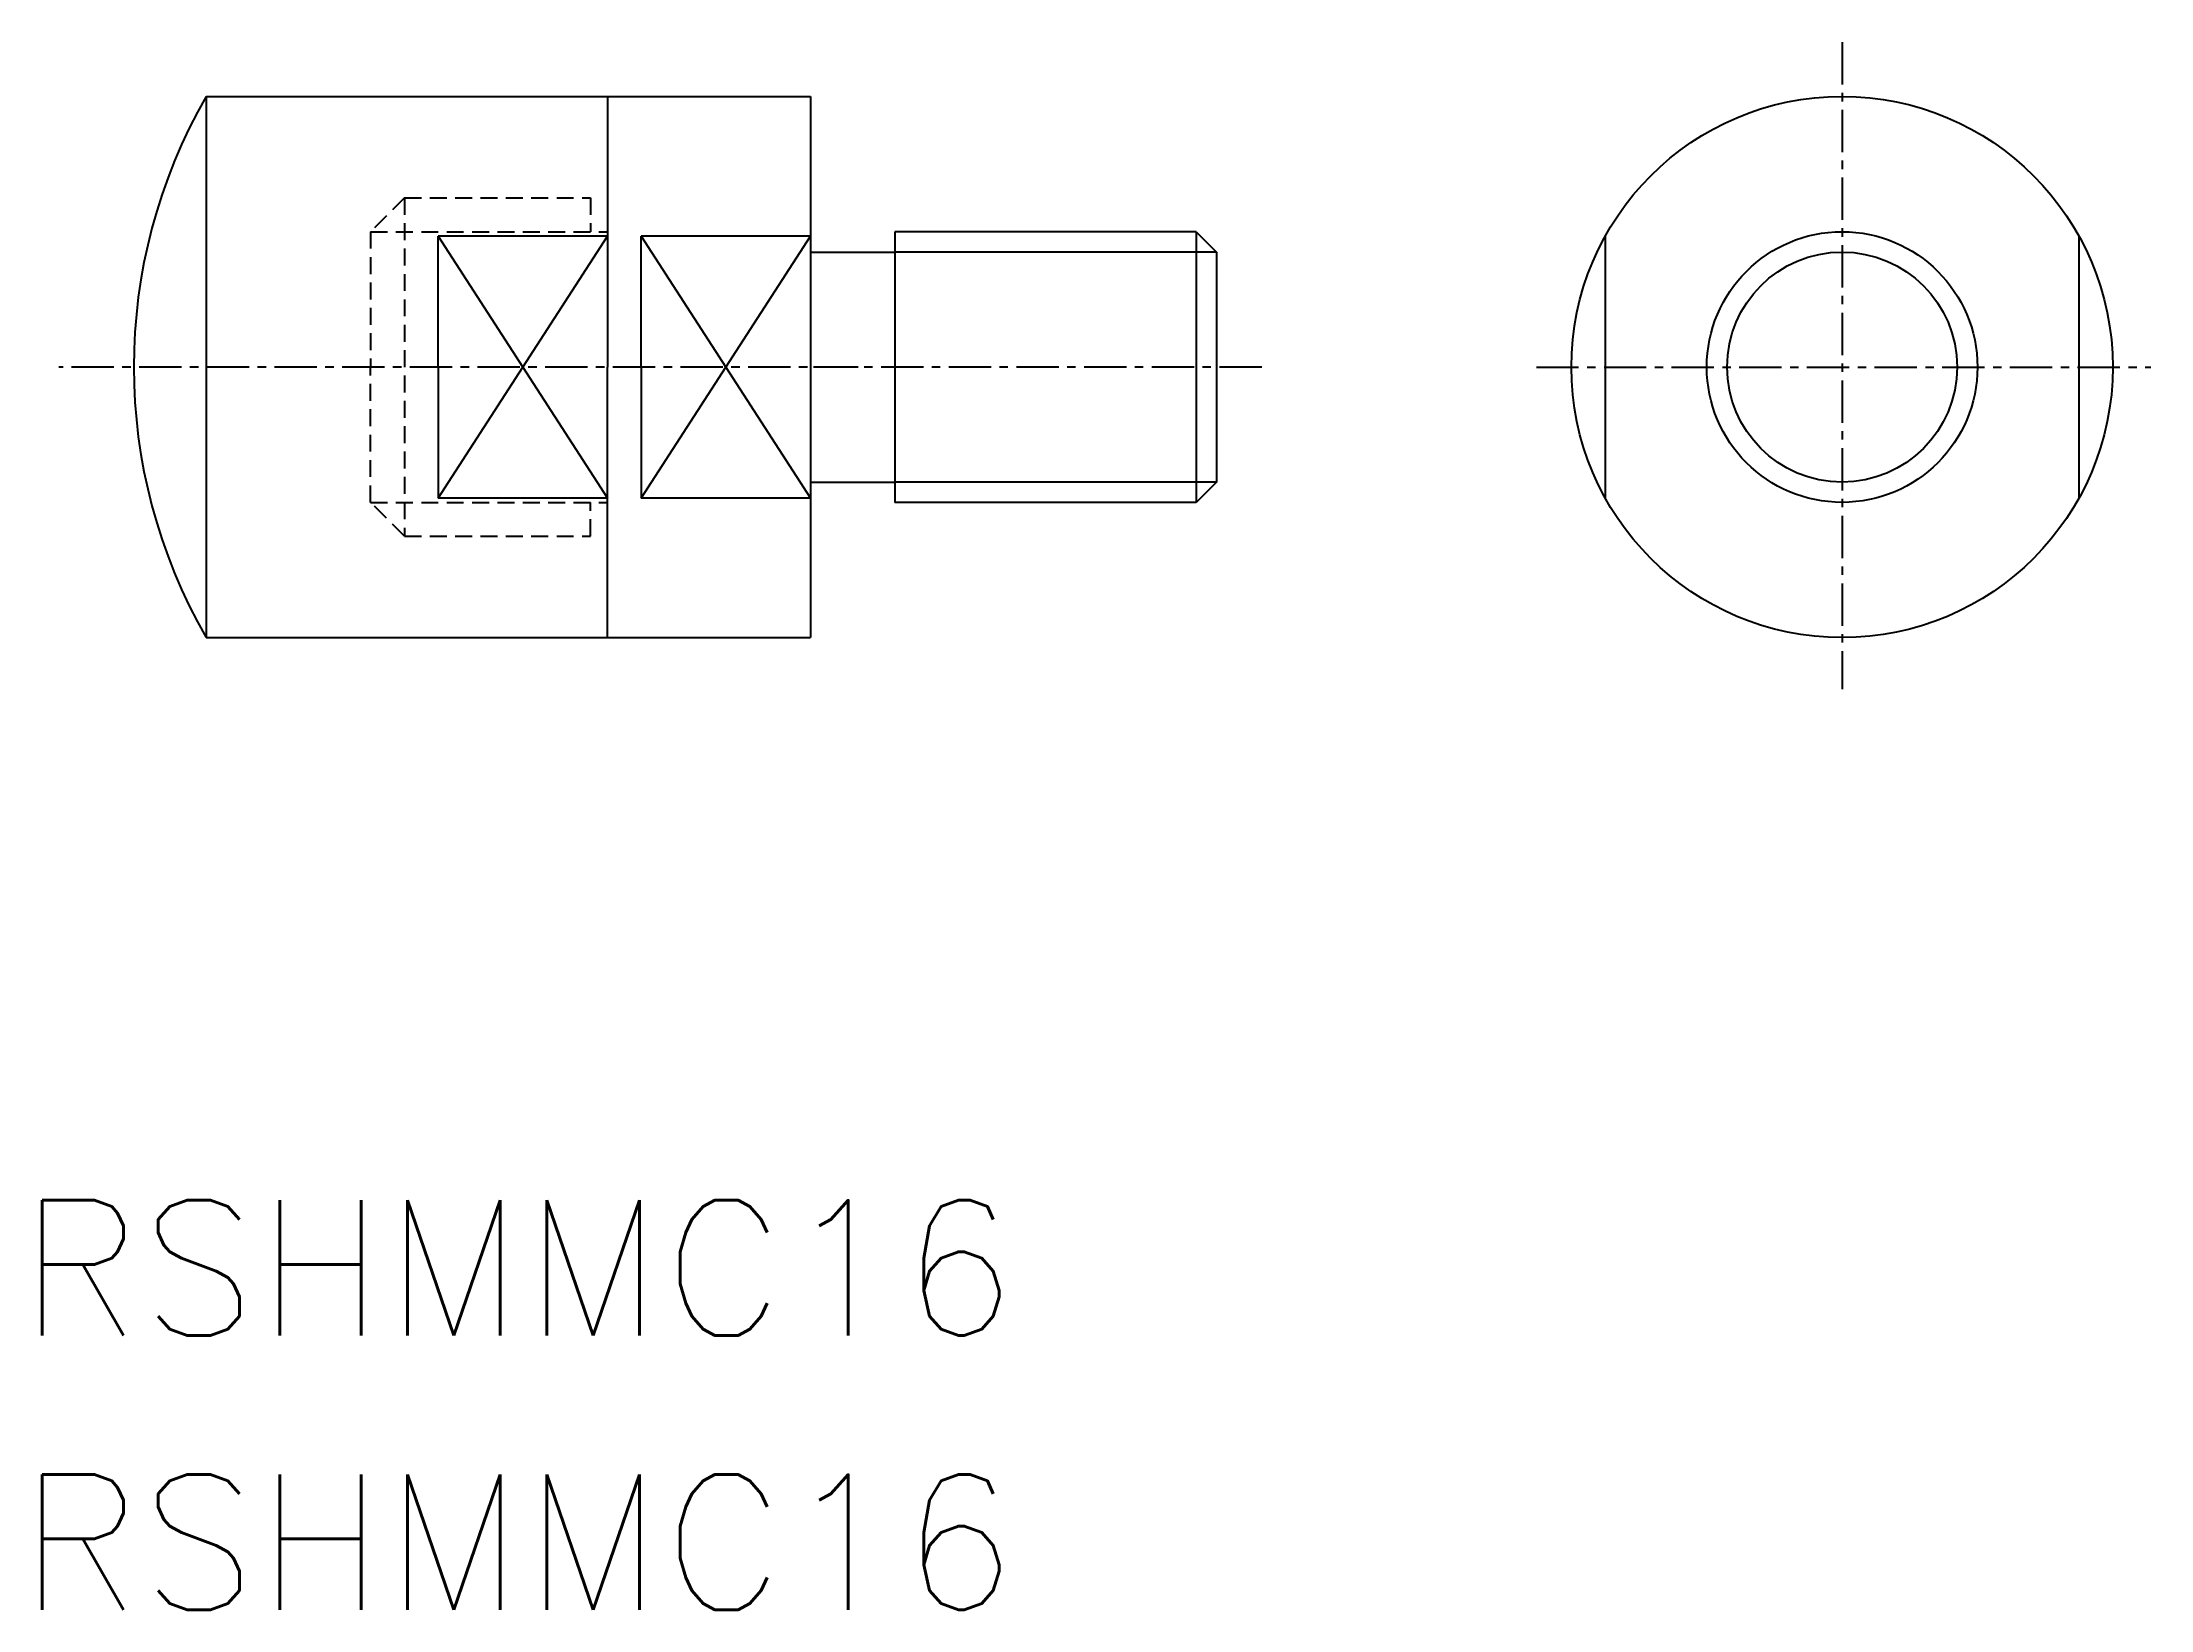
# Model space of a CAD drawing. Extents: x -138.6 to -76.3, y 1545.4 to 1591.8.
import ezdxf

# ---------------------------------------------------------------- set-up
doc = ezdxf.new("R2010")
doc.units = 0
doc.linetypes.add('CENTER', pattern=[2, 1.25, -0.25, 0.25, -0.25])
doc.linetypes.add('DASHED', pattern=[0.75, 0.5, -0.25])
doc.layers.get('0').update_dxf_attribs({"linetype": 'CONTINUOUS'})
doc.layers.add('CENTER', color=1, linetype='CENTER')
doc.styles.get("Standard").update_dxf_attribs({"font": 'txt.shx', "bigfont": 'bigfont.shx'})

msp = doc.modelspace()

# ---------------------------------------------------------------- linework, layer by layer
at = {"linetype": 'CONTINUOUS'}
for p, q in [((-133.781, 1590.162), (-115.925, 1590.162)), ((-121.925, 1590.162), (-121.925, 1582.162)), ((-115.925, 1590.162), (-115.925, 1574.162)), ((-121.925, 1586.035), (-126.925, 1586.035)), ((-126.925, 1582.162), (-126.925, 1586.035)), ((-115.925, 1586.035), (-120.925, 1586.035)), ((-120.925, 1582.162), (-120.925, 1586.035)), ((-92.429, 1586.035), (-92.429, 1578.289)), ((-78.429, 1586.035), (-78.429, 1578.289)), ((-126.925, 1582.162), (-126.925, 1578.289)), ((-121.925, 1574.162), (-121.925, 1582.162)), ((-120.925, 1582.162), (-120.925, 1578.289)), ((-121.925, 1578.289), (-126.925, 1578.289)), ((-115.925, 1578.289), (-120.925, 1578.289)), ((-133.781, 1574.162), (-115.925, 1574.162))]:
    msp.add_line(p, q, dxfattribs=at)
at = {"color": 7, "linetype": 'CONTINUOUS'}
for p, q in [((-133.781, 1590.162), (-133.781, 1574.162)), ((-104.525, 1586.162), (-113.425, 1586.162)), ((-113.425, 1586.162), (-113.425, 1578.162)), ((-104.525, 1586.162), (-103.925, 1585.562)), ((-104.525, 1586.162), (-104.525, 1578.162)), ((-115.925, 1585.562), (-113.425, 1585.562)), ((-113.425, 1585.162), (-113.425, 1585.162)), ((-103.925, 1585.562), (-103.925, 1578.762)), ((-115.925, 1584.562), (-115.925, 1579.762)), ((-113.425, 1579.162), (-113.425, 1579.162)), ((-115.925, 1578.762), (-113.425, 1578.762)), ((-103.925, 1578.762), (-104.525, 1578.162)), ((-104.525, 1578.162), (-113.425, 1578.162))]:
    msp.add_line(p, q, dxfattribs=at)
at = {"color": 3, "linetype": 'DASHED'}
for p, q in [((-127.925, 1587.162), (-128.925, 1586.162)), ((-127.925, 1587.162), (-122.425, 1587.162)), ((-127.925, 1587.162), (-127.925, 1577.162)), ((-122.425, 1587.162), (-122.425, 1586.162)), ((-128.925, 1586.162), (-128.925, 1582.162)), ((-128.925, 1586.162), (-121.925, 1586.162)), ((-128.925, 1578.162), (-128.925, 1582.162)), ((-127.925, 1577.162), (-128.925, 1578.162)), ((-128.925, 1578.162), (-121.925, 1578.162)), ((-122.425, 1577.162), (-122.425, 1578.162)), ((-127.925, 1577.162), (-122.425, 1577.162))]:
    msp.add_line(p, q, dxfattribs=at)
at = {"color": 3, "linetype": 'CONTINUOUS'}
for p, q in [((-126.925, 1586.035), (-124.425, 1582.162)), ((-124.425, 1582.162), (-121.925, 1586.035)), ((-120.925, 1586.035), (-118.425, 1582.162)), ((-118.425, 1582.162), (-115.925, 1586.035)), ((-103.925, 1585.562), (-113.425, 1585.562)), ((-126.925, 1578.289), (-124.425, 1582.162)), ((-124.425, 1582.162), (-121.925, 1578.289)), ((-120.925, 1578.289), (-118.425, 1582.162)), ((-118.425, 1582.162), (-115.925, 1578.289)), ((-103.925, 1578.762), (-113.425, 1578.762))]:
    msp.add_line(p, q, dxfattribs=at)
at = {"linetype": 'CONTINUOUS'}
msp.add_circle((-85.429, 1582.162), 8, dxfattribs=at)
at = {"color": 7, "linetype": 'CONTINUOUS'}
msp.add_circle((-85.429, 1582.162), 4, dxfattribs=at)
at = {"color": 3, "linetype": 'CONTINUOUS'}
msp.add_circle((-85.429, 1582.162), 3.4, dxfattribs=at)
at = {"color": 7, "linetype": 'CONTINUOUS'}
msp.add_arc((-119.925, 1582.162), 16, 150, 210, dxfattribs=at)
at = {"layer": 'CENTER', "color": 1, "linetype": 'CENTER'}
for p, q in [((-85.429, 1591.766), (-85.429, 1572.636)), ((-114.514, 1582.162), (-138.137, 1582.162)), ((-102.585, 1582.162), (-115.925, 1582.162)), ((-94.467, 1582.162), (-76.303, 1582.162))]:
    msp.add_line(p, q, dxfattribs=at)

# ---------------------------------------------------------------- texts
for p in [(-139.319, 1553.532), (-139.319, 1545.422)]:
    msp.add_text('RSHMMC16', height=4).set_placement(p)

doc.saveas('drawing.dxf')
